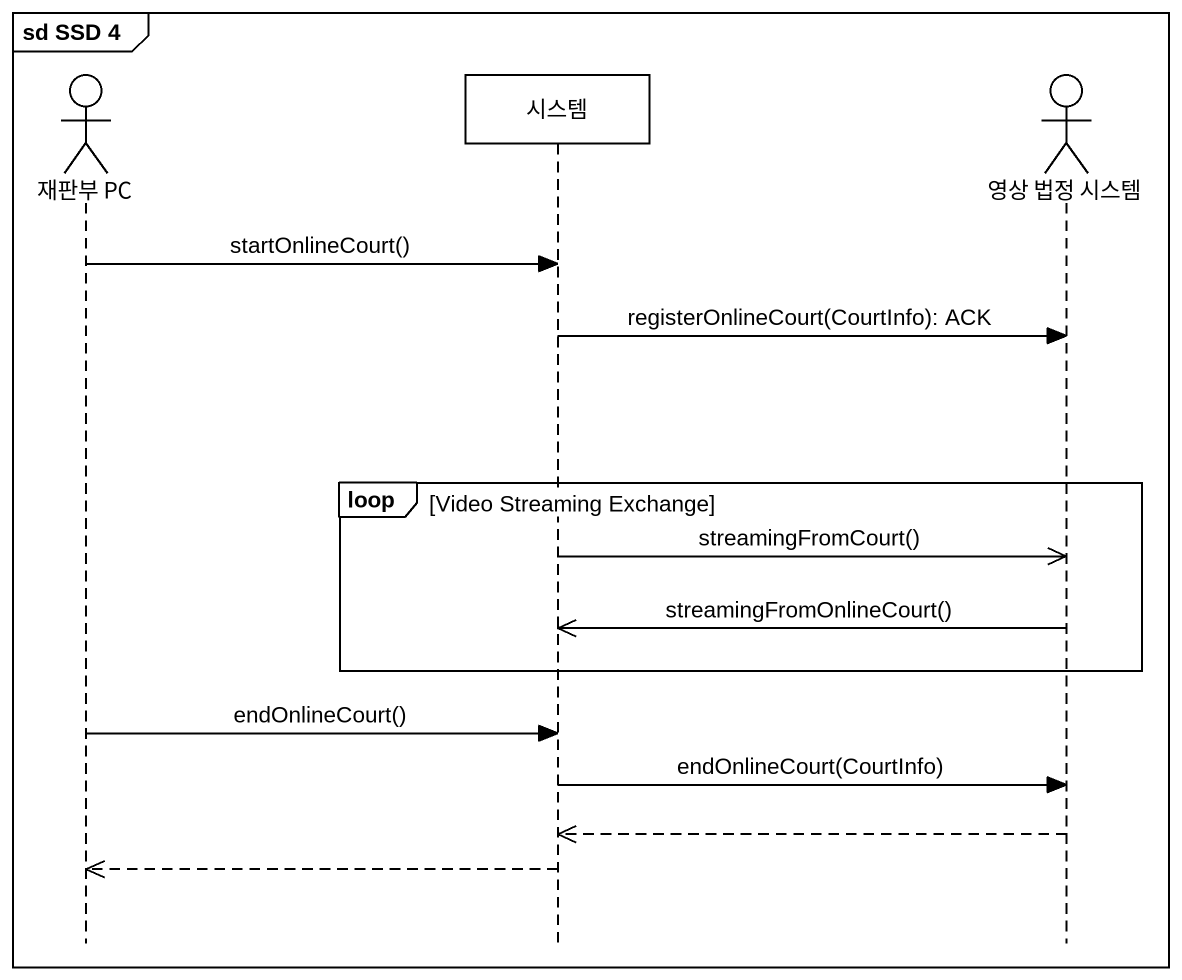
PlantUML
@startuml
mainframe sd SSD 4
hide footbox
actor "재판부 PC" as 재판부_PC
participant 시스템
actor "영상 법정 시스템" as 영상_법정_시스템

재판부_PC -> 시스템 : startOnlineCourt()
시스템 -> 영상_법정_시스템 : registerOnlineCourt(CourtInfo): ACK
loop Video Streaming Exchange
  시스템 ->> 영상_법정_시스템 : streamingFromCourt()
  영상_법정_시스템 ->> 시스템 : streamingFromOnlineCourt()
end
재판부_PC -> 시스템 : endOnlineCourt()
시스템 -> 영상_법정_시스템 : endOnlineCourt(CourtInfo)
영상_법정_시스템 -->> 시스템
시스템 -->> 재판부_PC
@enduml
